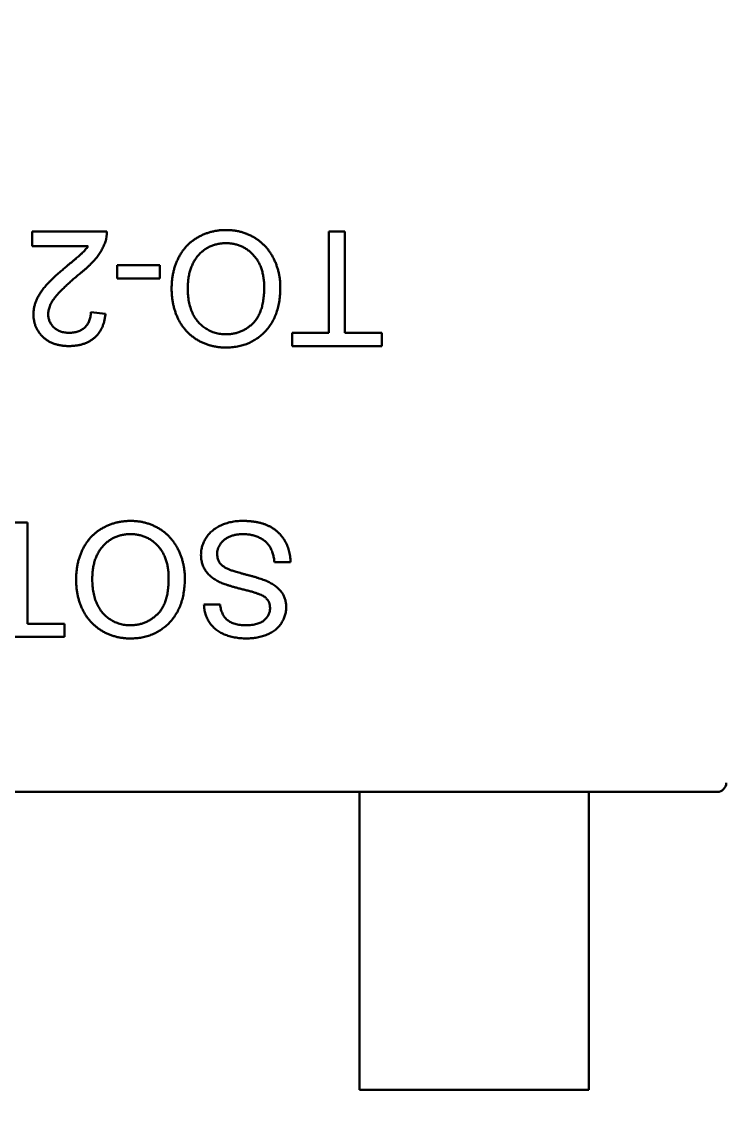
# Model space of a CAD drawing. Header units: millimetres. Extents: x 71 to 428, y 120 to 295.
# Drawn here: x 365.037 to 366.574, y 209.927 to 212.299 of the extents above; entities that cross this region are included whole.
import ezdxf

# ---------------------------------------------------------------- set-up
doc = ezdxf.new("R2010")
doc.units = ezdxf.units.MM
doc.header["$LTSCALE"] = 0.75
doc.layers.add('Visible', color=7, linetype='Continuous', lineweight=50)

msp = doc.modelspace()

# ---------------------------------------------------------------- linework, layer by layer
at = {"layer": 'Visible'}
for p, q in [((365.0592, 211.8098), (365.0592, 211.8418)), ((365.0592, 211.8418), (365.2226, 211.8418)), ((365.7066, 211.6207), (365.7066, 211.8418)), ((365.7066, 211.8418), (365.7418, 211.8418)), ((365.7418, 211.8418), (365.7418, 211.6207)), ((365.1815, 211.8098), (365.0592, 211.8098)), ((365.2451, 211.7393), (365.2451, 211.7681)), ((365.2451, 211.7681), (365.338, 211.7681)), ((365.338, 211.7681), (365.338, 211.7393)), ((365.338, 211.7393), (365.2451, 211.7393)), ((365.1874, 211.6655), (365.2194, 211.6623)), ((365.6265, 211.5918), (365.6265, 211.6207)), ((365.6265, 211.6207), (365.7066, 211.6207)), ((365.7418, 211.6207), (365.822, 211.6207)), ((365.822, 211.6207), (365.822, 211.5918)), ((365.822, 211.5918), (365.6265, 211.5918)), ((365.0143, 211.2072), (365.0495, 211.2072)), ((365.0495, 211.2072), (365.0495, 210.9861)), ((365.6233, 211.1207), (365.588, 211.1207)), ((365.4342, 211.0277), (365.4694, 211.0277)), ((365.0495, 210.9861), (365.1297, 210.9861)), ((365.1297, 210.9861), (365.1297, 210.9572)), ((365.1297, 210.9572), (364.9342, 210.9572)), ((364.3736, 210.619), (365.7736, 210.619)), ((366.2736, 210.619), (365.7736, 210.619)), ((365.7736, 210.6012), (365.7736, 210.619)), ((366.2736, 210.619), (366.5536, 210.619)), ((366.2736, 210.6012), (366.2736, 210.619)), ((366.5536, 210.619), (366.5539, 210.619)), ((365.7736, 210.6012), (365.7736, 210.423)), ((366.2736, 210.6012), (366.2736, 210.423)), ((365.7736, 210.365), (365.7736, 210.423)), ((366.2736, 210.365), (366.2736, 210.423)), ((365.7736, 210.3452), (365.7736, 210.365)), ((366.2736, 210.3452), (366.2736, 210.365)), ((365.7736, 209.969), (365.7736, 210.3452)), ((366.2736, 209.969), (366.2736, 210.3452)), ((366.2736, 209.969), (365.7736, 209.969))]:
    msp.add_line(p, q, dxfattribs=at)
at = {"layer": 'Visible', "extrusion": (0, 0, -1)}
msp.add_circle((-354.8964, 204.496), 47.93, dxfattribs=at)
at = {"layer": 'Visible'}
msp.add_arc((365.1596, 211.8399), 0.063, 341.1528, 1.7031, dxfattribs=at)
at = {"layer": 'Visible', "extrusion": (0, 0, -1)}
msp.add_arc((-366.5536, 210.639), 0.02, 180.864, 269.136, dxfattribs=at)
at = {"layer": 'Visible'}
for points, knots in [([(365.3636, 211.7172), (365.3637, 211.7203), (365.3638, 211.7265), (365.3645, 211.7355), (365.3657, 211.7443), (365.3673, 211.7529), (365.3695, 211.7612), (365.3721, 211.7693), (365.3752, 211.7771), (365.3788, 211.7847), (365.3828, 211.7919), (365.3872, 211.7987), (365.392, 211.805), (365.3972, 211.8109), (365.4028, 211.8163), (365.4088, 211.8213), (365.4152, 211.8258), (365.422, 211.8298), (365.429, 211.8334), (365.4362, 211.8365), (365.4435, 211.8391), (365.451, 211.8413), (365.4586, 211.8429), (365.4664, 211.8442), (365.4743, 211.8449), (365.4796, 211.845), (365.4822, 211.845)], [0, 0, 0, 0, 0.04756, 0.093962, 0.139112, 0.183626, 0.227457, 0.270703, 0.313611, 0.35626, 0.398366, 0.439557, 0.480045, 0.519888, 0.559658, 0.599421, 0.639208, 0.679668, 0.72002, 0.759859, 0.79956, 0.839199, 0.878956, 0.918794, 0.959083, 1, 1, 1, 1]), ([(365.4822, 211.845), (365.4851, 211.845), (365.4908, 211.8449), (365.4992, 211.8441), (365.5074, 211.8428), (365.5154, 211.8409), (365.5231, 211.8385), (365.5306, 211.8356), (365.5379, 211.8322), (365.5449, 211.8282), (365.5515, 211.8238), (365.5578, 211.819), (365.5637, 211.8138), (365.5691, 211.8082), (365.5742, 211.8022), (365.5787, 211.7958), (365.5829, 211.7891), (365.5867, 211.782), (365.59, 211.7747), (365.5929, 211.7672), (365.5953, 211.7596), (365.5973, 211.7519), (365.5989, 211.7441), (365.6, 211.7362), (365.6007, 211.7282), (365.6008, 211.7228), (365.6008, 211.7201)], [0, 0, 0, 0, 0.044697, 0.088534, 0.131409, 0.173814, 0.215715, 0.257247, 0.298848, 0.340604, 0.382029, 0.42297, 0.463632, 0.504048, 0.544591, 0.584964, 0.626265, 0.667979, 0.709943, 0.751382, 0.792619, 0.833948, 0.875008, 0.916446, 0.957907, 1, 1, 1, 1]), ([(365.2193, 211.8196), (365.2182, 211.8167), (365.216, 211.8107), (365.2117, 211.8021), (365.2065, 211.7935), (365.2015, 211.7866), (365.1969, 211.781), (365.1931, 211.7767), (365.1888, 211.7722), (365.1841, 211.7676), (365.1791, 211.763), (365.1737, 211.7581), (365.1678, 211.7532), (365.1637, 211.75), (365.1616, 211.7483)], [0, 0, 0, 0, 0.100388, 0.204407, 0.310686, 0.422157, 0.480685, 0.543238, 0.6095, 0.679555, 0.753841, 0.831641, 0.913813, 1, 1, 1, 1]), ([(365.4824, 211.8162), (365.4794, 211.8161), (365.4736, 211.816), (365.465, 211.8147), (365.4569, 211.8127), (365.4491, 211.8099), (365.4418, 211.8062), (365.4349, 211.8018), (365.4284, 211.7964), (365.4223, 211.7904), (365.4168, 211.7836), (365.4119, 211.7761), (365.408, 211.7678), (365.4045, 211.759), (365.402, 211.7494), (365.4002, 211.7392), (365.3991, 211.7283), (365.399, 211.7208), (365.3989, 211.717)], [0, 0, 0, 0, 0.061055, 0.119545, 0.176806, 0.232956, 0.288583, 0.344667, 0.401662, 0.46054, 0.520477, 0.581213, 0.643431, 0.707961, 0.775371, 0.846414, 0.921152, 1, 1, 1, 1]), ([(365.5656, 211.7205), (365.5655, 211.7241), (365.5654, 211.7312), (365.5642, 211.7414), (365.5624, 211.7511), (365.5599, 211.7602), (365.5565, 211.7687), (365.5524, 211.7767), (365.5476, 211.784), (365.542, 211.7907), (365.5359, 211.7967), (365.5294, 211.8019), (365.5225, 211.8063), (365.5152, 211.8099), (365.5075, 211.8127), (365.4995, 211.8147), (365.4911, 211.816), (365.4853, 211.8161), (365.4824, 211.8162)], [0, 0, 0, 0, 0.075964, 0.148125, 0.217201, 0.2833, 0.347202, 0.4093, 0.470426, 0.531588, 0.591739, 0.650258, 0.707303, 0.764208, 0.821148, 0.879119, 0.938423, 1, 1, 1, 1]), ([(365.1317, 211.7634), (365.1339, 211.7652), (365.1381, 211.7686), (365.144, 211.7735), (365.1493, 211.778), (365.1542, 211.782), (365.1583, 211.7856), (365.162, 211.7887), (365.1649, 211.7914), (365.1695, 211.7955), (365.1752, 211.8013), (365.1794, 211.807), (365.1815, 211.8098)], [0, 0, 0, 0, 0.1242, 0.23683, 0.339495, 0.431254, 0.511455, 0.581223, 0.640495, 0.688308, 0.850333, 1, 1, 1, 1]), ([(365.0624, 211.6608), (365.0624, 211.6633), (365.0626, 211.6683), (365.0636, 211.6757), (365.0655, 211.683), (365.0679, 211.6903), (365.0713, 211.6977), (365.0755, 211.7052), (365.0807, 211.7129), (365.0857, 211.7194), (365.0904, 211.7249), (365.0946, 211.7294), (365.0994, 211.7342), (365.1047, 211.7394), (365.1106, 211.7449), (365.1171, 211.7508), (365.1242, 211.757), (365.1292, 211.7612), (365.1317, 211.7634)], [0, 0, 0, 0, 0.057945, 0.116018, 0.174826, 0.234683, 0.296827, 0.364061, 0.436192, 0.51426, 0.556976, 0.604856, 0.657675, 0.715751, 0.77884, 0.847501, 0.921228, 1, 1, 1, 1]), ([(365.1616, 211.7483), (365.1584, 211.7456), (365.1522, 211.7404), (365.1435, 211.7327), (365.1355, 211.7255), (365.1284, 211.7187), (365.1221, 211.7125), (365.1166, 211.7067), (365.1119, 211.7015), (365.1081, 211.6966), (365.1048, 211.6919), (365.102, 211.6874), (365.0997, 211.683), (365.0978, 211.6785), (365.0963, 211.6741), (365.0952, 211.6697), (365.0945, 211.6654), (365.0944, 211.6626), (365.0944, 211.6611)], [0, 0, 0, 0, 0.11141, 0.214526, 0.309417, 0.396087, 0.474284, 0.544374, 0.60642, 0.660582, 0.709794, 0.756451, 0.800767, 0.843168, 0.884295, 0.923885, 0.962359, 1, 1, 1, 1]), ([(365.4821, 211.5886), (365.4793, 211.5887), (365.4737, 211.5888), (365.4654, 211.5895), (365.4573, 211.5908), (365.4494, 211.5926), (365.4418, 211.595), (365.4343, 211.5977), (365.4271, 211.6011), (365.4201, 211.605), (365.4135, 211.6092), (365.4072, 211.614), (365.4013, 211.6191), (365.3958, 211.6246), (365.3908, 211.6306), (365.3861, 211.6369), (365.3818, 211.6436), (365.378, 211.6508), (365.3746, 211.6582), (365.3717, 211.6659), (365.3692, 211.6739), (365.3671, 211.6821), (365.3656, 211.6905), (365.3644, 211.6992), (365.3638, 211.7081), (365.3637, 211.7142), (365.3636, 211.7172)], [0, 0, 0, 0, 0.043099, 0.085587, 0.126908, 0.167967, 0.20845, 0.249025, 0.289281, 0.33001, 0.370598, 0.410466, 0.450033, 0.489688, 0.529116, 0.569037, 0.609703, 0.650759, 0.692509, 0.734219, 0.776707, 0.819552, 0.863351, 0.907839, 0.953334, 1, 1, 1, 1]), ([(365.4819, 211.6175), (365.4847, 211.6175), (365.4902, 211.6176), (365.4984, 211.6189), (365.5063, 211.6207), (365.5138, 211.6232), (365.5211, 211.6266), (365.528, 211.6308), (365.5347, 211.6356), (365.541, 211.6411), (365.5469, 211.6476), (365.5519, 211.6551), (365.5561, 211.6636), (365.5597, 211.6731), (365.5623, 211.6835), (365.5642, 211.695), (365.5654, 211.7074), (365.5655, 211.716), (365.5656, 211.7205)], [0, 0, 0, 0, 0.055943, 0.110382, 0.164048, 0.216759, 0.269601, 0.323009, 0.377581, 0.433449, 0.490922, 0.550625, 0.613117, 0.679861, 0.751358, 0.828261, 0.910795, 1, 1, 1, 1]), ([(365.6008, 211.7201), (365.6007, 211.7151), (365.6006, 211.7053), (365.599, 211.6911), (365.5964, 211.6777), (365.5927, 211.6652), (365.5881, 211.6535), (365.5824, 211.6426), (365.5756, 211.6326), (365.5679, 211.6234), (365.5592, 211.6153), (365.55, 211.6081), (365.5402, 211.6021), (365.5297, 211.5971), (365.5187, 211.5933), (365.507, 211.5906), (365.4947, 211.5889), (365.4864, 211.5887), (365.4821, 211.5886)], [0, 0, 0, 0, 0.075226, 0.146575, 0.2145, 0.27953, 0.342403, 0.403496, 0.463762, 0.523864, 0.583252, 0.641302, 0.698898, 0.756295, 0.814628, 0.874325, 0.935783, 1, 1, 1, 1]), ([(365.3989, 211.717), (365.3989, 211.7145), (365.399, 211.7097), (365.3995, 211.7025), (365.4002, 211.6956), (365.4013, 211.6889), (365.4028, 211.6825), (365.4045, 211.6762), (365.4065, 211.6703), (365.4089, 211.6645), (365.4115, 211.6591), (365.4145, 211.654), (365.4178, 211.6492), (365.4213, 211.6446), (365.4251, 211.6405), (365.4293, 211.6366), (365.4337, 211.633), (365.4384, 211.6298), (365.4433, 211.6269), (365.4484, 211.6244), (365.4536, 211.6222), (365.4589, 211.6205), (365.4645, 211.6192), (365.4701, 211.6181), (365.476, 211.6176), (365.4799, 211.6175), (365.4819, 211.6175)], [0, 0, 0, 0, 0.050852, 0.099752, 0.147438, 0.194086, 0.239171, 0.28334, 0.326577, 0.368936, 0.410572, 0.451051, 0.490877, 0.530044, 0.568937, 0.607578, 0.64642, 0.685679, 0.724799, 0.763513, 0.802173, 0.84074, 0.879649, 0.919071, 0.959098, 1, 1, 1, 1]), ([(365.1393, 211.5918), (365.1364, 211.5919), (365.1308, 211.592), (365.1226, 211.593), (365.1148, 211.5945), (365.1075, 211.5966), (365.1007, 211.5994), (365.0943, 211.6029), (365.0884, 211.6069), (365.083, 211.6116), (365.0782, 211.6166), (365.074, 211.6221), (365.0704, 211.6278), (365.0674, 211.6338), (365.0651, 211.6401), (365.0636, 211.6468), (365.0625, 211.6537), (365.0624, 211.6584), (365.0624, 211.6608)], [0, 0, 0, 0, 0.074712, 0.145539, 0.213339, 0.278615, 0.342094, 0.40389, 0.465063, 0.526577, 0.587328, 0.64638, 0.704345, 0.761672, 0.819418, 0.878039, 0.937796, 1, 1, 1, 1]), ([(365.0944, 211.6611), (365.0944, 211.6597), (365.0945, 211.657), (365.0952, 211.6529), (365.0961, 211.6491), (365.0975, 211.6454), (365.0993, 211.6418), (365.1015, 211.6385), (365.1041, 211.6353), (365.107, 211.6323), (365.1102, 211.6296), (365.1138, 211.6272), (365.1176, 211.6252), (365.1216, 211.6235), (365.1259, 211.6222), (365.1304, 211.6214), (365.1351, 211.6208), (365.1383, 211.6207), (365.14, 211.6207)], [0, 0, 0, 0, 0.061762, 0.121174, 0.179421, 0.236843, 0.294322, 0.353191, 0.412721, 0.474522, 0.537057, 0.599591, 0.662367, 0.725246, 0.790316, 0.857724, 0.927232, 1, 1, 1, 1]), ([(365.2194, 211.6623), (365.2191, 211.6595), (365.2184, 211.6541), (365.2169, 211.6462), (365.2146, 211.6389), (365.212, 211.632), (365.2086, 211.6257), (365.2048, 211.6198), (365.2004, 211.6146), (365.1954, 211.6098), (365.19, 211.6055), (365.1841, 211.6018), (365.1777, 211.5988), (365.1709, 211.5962), (365.1636, 211.5942), (365.1559, 211.5929), (365.1477, 211.592), (365.1421, 211.5919), (365.1393, 211.5918)], [0, 0, 0, 0, 0.070675, 0.137493, 0.201473, 0.262869, 0.32255, 0.380737, 0.43822, 0.495487, 0.553484, 0.611346, 0.670644, 0.731587, 0.794183, 0.859445, 0.928208, 1, 1, 1, 1]), ([(365.14, 211.6207), (365.1417, 211.6207), (365.1451, 211.6208), (365.1501, 211.6214), (365.1548, 211.6222), (365.1593, 211.6235), (365.1635, 211.6252), (365.1674, 211.6273), (365.171, 211.6297), (365.1744, 211.6325), (365.1774, 211.6356), (365.1801, 211.639), (365.1823, 211.6428), (365.1841, 211.6468), (365.1856, 211.6511), (365.1866, 211.6556), (365.1872, 211.6605), (365.1873, 211.6638), (365.1874, 211.6655)], [0, 0, 0, 0, 0.070696, 0.138358, 0.20337, 0.2657, 0.327256, 0.386512, 0.445858, 0.505173, 0.56378, 0.622343, 0.680824, 0.739795, 0.800801, 0.864239, 0.930631, 1, 1, 1, 1]), ([(365.1553, 211.0826), (365.1554, 211.0857), (365.1555, 211.0918), (365.1562, 211.1009), (365.1574, 211.1097), (365.159, 211.1183), (365.1612, 211.1266), (365.1638, 211.1347), (365.1669, 211.1425), (365.1704, 211.1501), (365.1744, 211.1573), (365.1788, 211.1641), (365.1837, 211.1704), (365.1888, 211.1763), (365.1945, 211.1817), (365.2005, 211.1866), (365.2069, 211.1912), (365.2137, 211.1952), (365.2207, 211.1987), (365.2279, 211.2019), (365.2352, 211.2045), (365.2427, 211.2067), (365.2503, 211.2083), (365.258, 211.2095), (365.2659, 211.2103), (365.2712, 211.2104), (365.2739, 211.2104)], [0, 0, 0, 0, 0.04756, 0.093962, 0.139112, 0.183626, 0.227457, 0.270703, 0.313611, 0.35626, 0.398366, 0.439557, 0.480045, 0.519888, 0.559658, 0.599421, 0.639208, 0.679668, 0.72002, 0.759859, 0.79956, 0.839199, 0.878956, 0.918794, 0.959083, 1, 1, 1, 1]), ([(365.2739, 211.2104), (365.2768, 211.2104), (365.2825, 211.2103), (365.2909, 211.2094), (365.2991, 211.2082), (365.307, 211.2063), (365.3148, 211.2039), (365.3223, 211.201), (365.3295, 211.1976), (365.3365, 211.1936), (365.3432, 211.1892), (365.3495, 211.1844), (365.3553, 211.1792), (365.3607, 211.1735), (365.3658, 211.1676), (365.3704, 211.1612), (365.3746, 211.1545), (365.3783, 211.1474), (365.3817, 211.1401), (365.3845, 211.1326), (365.387, 211.125), (365.389, 211.1173), (365.3906, 211.1095), (365.3916, 211.1016), (365.3924, 211.0936), (365.3925, 211.0882), (365.3925, 211.0855)], [0, 0, 0, 0, 0.044697, 0.088534, 0.131409, 0.173814, 0.215715, 0.257247, 0.298848, 0.340604, 0.382029, 0.42297, 0.463632, 0.504048, 0.544591, 0.584964, 0.626265, 0.667979, 0.709943, 0.751382, 0.792619, 0.833948, 0.875008, 0.916446, 0.957907, 1, 1, 1, 1]), ([(365.4277, 211.1362), (365.4279, 211.1395), (365.4281, 211.146), (365.4304, 211.1556), (365.4339, 211.1648), (365.438, 211.1722), (365.4419, 211.1778), (365.4451, 211.1818), (365.4487, 211.1856), (365.4526, 211.1891), (365.4568, 211.1924), (365.4613, 211.1954), (365.4661, 211.1982), (365.473, 211.2016), (365.4821, 211.2052), (365.4937, 211.2082), (365.5059, 211.2101), (365.5143, 211.2103), (365.5185, 211.2104)], [0, 0, 0, 0, 0.074816, 0.148535, 0.223872, 0.301297, 0.340894, 0.38034, 0.420127, 0.45995, 0.500831, 0.541907, 0.584439, 0.62808, 0.717267, 0.80786, 0.901925, 1, 1, 1, 1]), ([(365.5185, 211.2104), (365.5213, 211.2104), (365.5266, 211.2103), (365.5344, 211.2098), (365.5419, 211.209), (365.5491, 211.2079), (365.5559, 211.2064), (365.5624, 211.2046), (365.5686, 211.2025), (365.5744, 211.2), (365.5799, 211.1972), (365.5851, 211.1941), (365.59, 211.1906), (365.5946, 211.1868), (365.5989, 211.1827), (365.6028, 211.1782), (365.6065, 211.1735), (365.6099, 211.1684), (365.6128, 211.163), (365.6155, 211.1575), (365.6178, 211.1518), (365.6196, 211.1459), (365.6211, 211.1398), (365.6222, 211.1336), (365.623, 211.1272), (365.6232, 211.1229), (365.6233, 211.1207)], [0, 0, 0, 0, 0.052493, 0.102825, 0.151397, 0.198033, 0.242876, 0.285999, 0.327849, 0.368395, 0.407852, 0.446838, 0.485166, 0.523341, 0.561602, 0.59992, 0.638496, 0.677791, 0.71729, 0.756605, 0.796068, 0.835886, 0.875714, 0.916263, 0.95776, 1, 1, 1, 1]), ([(365.2741, 211.1816), (365.2711, 211.1815), (365.2652, 211.1813), (365.2567, 211.1801), (365.2486, 211.178), (365.2408, 211.1753), (365.2335, 211.1715), (365.2265, 211.1672), (365.2201, 211.1618), (365.2139, 211.1558), (365.2085, 211.149), (365.2036, 211.1415), (365.1996, 211.1332), (365.1962, 211.1244), (365.1937, 211.1148), (365.1919, 211.1046), (365.1907, 211.0937), (365.1906, 211.0862), (365.1906, 211.0824)], [0, 0, 0, 0, 0.061055, 0.119545, 0.176806, 0.232956, 0.288583, 0.344667, 0.401662, 0.46054, 0.520477, 0.581213, 0.643431, 0.707961, 0.775371, 0.846414, 0.921152, 1, 1, 1, 1]), ([(365.3572, 211.0859), (365.3572, 211.0895), (365.3571, 211.0966), (365.3559, 211.1068), (365.354, 211.1165), (365.3515, 211.1256), (365.3481, 211.1341), (365.3441, 211.142), (365.3392, 211.1494), (365.3337, 211.156), (365.3276, 211.162), (365.3211, 211.1673), (365.3141, 211.1717), (365.3069, 211.1753), (365.2992, 211.1781), (365.2911, 211.1801), (365.2827, 211.1813), (365.277, 211.1815), (365.2741, 211.1816)], [0, 0, 0, 0, 0.075964, 0.148125, 0.217201, 0.2833, 0.347202, 0.4093, 0.470426, 0.531588, 0.591739, 0.650258, 0.707303, 0.764208, 0.821148, 0.879119, 0.938423, 1, 1, 1, 1]), ([(365.5201, 211.1816), (365.5173, 211.1815), (365.5118, 211.1814), (365.5038, 211.1802), (365.4963, 211.1784), (365.4894, 211.1758), (365.4831, 211.1726), (365.4777, 211.1688), (365.4731, 211.1644), (365.4694, 211.1594), (365.4666, 211.1542), (365.4645, 211.1489), (365.4632, 211.1434), (365.4631, 211.1398), (365.463, 211.1379)], [0, 0, 0, 0, 0.105584, 0.205868, 0.300947, 0.393002, 0.480949, 0.562874, 0.641461, 0.717742, 0.791772, 0.862716, 0.931777, 1, 1, 1, 1]), ([(365.588, 211.1207), (365.5876, 211.1238), (365.5869, 211.1299), (365.5848, 211.1385), (365.5821, 211.1463), (365.5788, 211.1533), (365.5744, 211.1594), (365.5691, 211.1649), (365.5626, 211.1697), (365.5554, 211.174), (365.5473, 211.1773), (365.5387, 211.1798), (365.5295, 211.1813), (365.5233, 211.1815), (365.5201, 211.1816)], [0, 0, 0, 0, 0.093796, 0.180188, 0.260363, 0.334847, 0.407093, 0.481448, 0.559271, 0.64227, 0.728586, 0.815978, 0.906035, 1, 1, 1, 1]), ([(365.4711, 211.0758), (365.4693, 211.0766), (365.4658, 211.0783), (365.4608, 211.081), (365.4561, 211.0839), (365.4518, 211.087), (365.4479, 211.0902), (365.4444, 211.0937), (365.4411, 211.0972), (365.4383, 211.101), (365.4358, 211.1049), (365.4336, 211.1089), (365.4319, 211.1131), (365.4303, 211.1175), (365.4292, 211.122), (365.4283, 211.1266), (365.4278, 211.1314), (365.4278, 211.1346), (365.4277, 211.1362)], [0, 0, 0, 0, 0.074931, 0.147078, 0.216364, 0.282503, 0.346688, 0.408836, 0.469262, 0.528432, 0.587001, 0.644416, 0.702189, 0.759767, 0.81849, 0.877633, 0.93802, 1, 1, 1, 1]), ([(365.463, 211.1379), (365.4631, 211.1361), (365.4633, 211.1326), (365.4643, 211.1275), (365.4664, 211.1228), (365.469, 211.1183), (365.4727, 211.1142), (365.4774, 211.1105), (365.4831, 211.107), (365.4874, 211.1052), (365.4896, 211.1042)], [0, 0, 0, 0, 0.117768, 0.230176, 0.339843, 0.450625, 0.566943, 0.696021, 0.839438, 1, 1, 1, 1]), ([(365.4896, 211.1042), (365.4905, 211.1038), (365.4925, 211.103), (365.4959, 211.1019), (365.5, 211.1005), (365.5048, 211.0991), (365.5102, 211.0976), (365.5164, 211.0958), (365.5233, 211.094), (365.5307, 211.0921), (365.5382, 211.0901), (365.5453, 211.0881), (365.5518, 211.0861), (365.5579, 211.0841), (365.5634, 211.0822), (365.5683, 211.0803), (365.5727, 211.0785), (365.5755, 211.0771), (365.5767, 211.0765)], [0, 0, 0, 0, 0.0312, 0.070487, 0.117215, 0.171576, 0.234122, 0.303963, 0.382156, 0.467646, 0.554335, 0.635074, 0.710037, 0.779092, 0.842966, 0.901001, 0.953246, 1, 1, 1, 1]), ([(365.2738, 210.954), (365.2709, 210.954), (365.2653, 210.9541), (365.257, 210.9549), (365.249, 210.9562), (365.2411, 210.958), (365.2335, 210.9603), (365.226, 210.9631), (365.2188, 210.9665), (365.2118, 210.9703), (365.2051, 210.9746), (365.1988, 210.9794), (365.193, 210.9845), (365.1874, 210.99), (365.1824, 210.9959), (365.1777, 211.0023), (365.1735, 211.009), (365.1697, 211.0162), (365.1663, 211.0236), (365.1634, 211.0313), (365.1609, 211.0392), (365.1588, 211.0474), (365.1573, 211.0559), (365.1561, 211.0646), (365.1555, 211.0735), (365.1554, 211.0795), (365.1553, 211.0826)], [0, 0, 0, 0, 0.043099, 0.085587, 0.126908, 0.167967, 0.20845, 0.249025, 0.289281, 0.33001, 0.370598, 0.410466, 0.450033, 0.489688, 0.529116, 0.569037, 0.609703, 0.650759, 0.692509, 0.734219, 0.776707, 0.819552, 0.863351, 0.907839, 0.953334, 1, 1, 1, 1]), ([(365.1906, 211.0824), (365.1906, 211.0799), (365.1906, 211.075), (365.1912, 211.0679), (365.1919, 211.061), (365.193, 211.0543), (365.1945, 211.0478), (365.1961, 211.0416), (365.1982, 211.0356), (365.2006, 211.0299), (365.2032, 211.0245), (365.2062, 211.0193), (365.2094, 211.0145), (365.2129, 211.01), (365.2168, 211.0059), (365.2209, 211.002), (365.2253, 210.9984), (365.23, 210.9952), (365.2349, 210.9923), (365.24, 210.9898), (365.2452, 210.9876), (365.2506, 210.9859), (365.2561, 210.9845), (365.2618, 210.9835), (365.2676, 210.983), (365.2716, 210.9829), (365.2735, 210.9828)], [0, 0, 0, 0, 0.050852, 0.099752, 0.147438, 0.194086, 0.239171, 0.28334, 0.326577, 0.368936, 0.410572, 0.451051, 0.490877, 0.530044, 0.568937, 0.607578, 0.64642, 0.685679, 0.724799, 0.763513, 0.802173, 0.84074, 0.879649, 0.919071, 0.959098, 1, 1, 1, 1]), ([(365.2735, 210.9828), (365.2764, 210.9829), (365.2819, 210.983), (365.2901, 210.9842), (365.2979, 210.9861), (365.3055, 210.9886), (365.3128, 210.992), (365.3197, 210.9962), (365.3264, 211.001), (365.3327, 211.0065), (365.3386, 211.0129), (365.3436, 211.0205), (365.3478, 211.029), (365.3513, 211.0385), (365.354, 211.0489), (365.3558, 211.0604), (365.357, 211.0728), (365.3572, 211.0814), (365.3572, 211.0859)], [0, 0, 0, 0, 0.055943, 0.110382, 0.164048, 0.216759, 0.269601, 0.323009, 0.377581, 0.433449, 0.490922, 0.550625, 0.613117, 0.679861, 0.751358, 0.828261, 0.910795, 1, 1, 1, 1]), ([(365.3925, 211.0855), (365.3924, 211.0805), (365.3922, 211.0707), (365.3907, 211.0565), (365.3881, 211.0431), (365.3844, 211.0306), (365.3798, 211.0189), (365.3741, 211.008), (365.3673, 210.998), (365.3595, 210.9888), (365.3509, 210.9807), (365.3417, 210.9735), (365.3318, 210.9675), (365.3214, 210.9625), (365.3103, 210.9587), (365.2987, 210.956), (365.2864, 210.9543), (365.278, 210.9541), (365.2738, 210.954)], [0, 0, 0, 0, 0.075226, 0.146575, 0.2145, 0.27953, 0.342403, 0.403496, 0.463762, 0.523864, 0.583252, 0.641302, 0.698898, 0.756295, 0.814628, 0.874325, 0.935783, 1, 1, 1, 1]), ([(365.5767, 211.0765), (365.5797, 211.0749), (365.5854, 211.0718), (365.593, 211.0664), (365.5994, 211.0603), (365.6047, 211.0536), (365.6087, 211.0464), (365.6115, 211.0388), (365.6134, 211.0308), (365.6136, 211.0253), (365.6136, 211.0225)], [0, 0, 0, 0, 0.144805, 0.279512, 0.406394, 0.527502, 0.645393, 0.761885, 0.878942, 1, 1, 1, 1]), ([(365.5694, 211.0422), (365.5686, 211.043), (365.5666, 211.0446), (365.5631, 211.0468), (365.5586, 211.049), (365.5533, 211.0511), (365.5471, 211.0533), (365.5401, 211.0556), (365.5321, 211.0578), (365.5235, 211.06), (365.5148, 211.0621), (365.5065, 211.0643), (365.499, 211.0664), (365.4921, 211.0683), (365.4858, 211.0703), (365.4803, 211.0722), (365.4755, 211.074), (365.4725, 211.0752), (365.4711, 211.0758)], [0, 0, 0, 0, 0.032743, 0.07241, 0.119611, 0.174673, 0.237345, 0.308352, 0.38763, 0.474784, 0.563332, 0.645136, 0.720203, 0.789134, 0.851497, 0.907331, 0.956969, 1, 1, 1, 1]), ([(365.5784, 211.0202), (365.5783, 211.0223), (365.5781, 211.0265), (365.5763, 211.0324), (365.5735, 211.0378), (365.5708, 211.0408), (365.5694, 211.0422)], [0, 0, 0, 0, 0.262741, 0.509957, 0.753327, 1, 1, 1, 1]), ([(365.5269, 210.954), (365.5224, 210.9541), (365.5138, 210.9543), (365.5012, 210.956), (365.4894, 210.9588), (365.4802, 210.962), (365.4734, 210.9652), (365.4686, 210.9677), (365.4641, 210.9706), (365.46, 210.9737), (365.456, 210.9771), (365.4525, 210.9808), (365.4492, 210.9846), (365.4453, 210.9902), (365.441, 210.9976), (365.4374, 211.0071), (365.4349, 211.0172), (365.4344, 211.0242), (365.4342, 211.0277)], [0, 0, 0, 0, 0.100475, 0.195644, 0.286083, 0.372983, 0.415026, 0.456052, 0.495939, 0.535566, 0.574087, 0.612519, 0.651081, 0.689513, 0.766237, 0.84235, 0.919974, 1, 1, 1, 1]), ([(365.4694, 211.0277), (365.4696, 211.0259), (365.4701, 211.0224), (365.4712, 211.0174), (365.4727, 211.0126), (365.4745, 211.0083), (365.4766, 211.0042), (365.4792, 211.0005), (365.4821, 210.9972), (365.4853, 210.9941), (365.4889, 210.9915), (365.493, 210.9892), (365.4974, 210.9872), (365.5022, 210.9856), (365.5075, 210.9844), (365.5131, 210.9835), (365.5192, 210.983), (365.5233, 210.9829), (365.5255, 210.9828)], [0, 0, 0, 0, 0.067155, 0.131403, 0.192732, 0.251253, 0.307704, 0.362699, 0.417778, 0.472304, 0.527873, 0.58523, 0.645057, 0.707952, 0.774434, 0.84494, 0.920404, 1, 1, 1, 1]), ([(365.5255, 210.9828), (365.5277, 210.9829), (365.532, 210.9829), (365.5382, 210.9835), (365.544, 210.9843), (365.5493, 210.9855), (365.5541, 210.9871), (365.5585, 210.9889), (365.5623, 210.9912), (365.5658, 210.9937), (365.5687, 210.9965), (365.5713, 210.9995), (365.5735, 211.0025), (365.5753, 211.0058), (365.5767, 211.0092), (365.5776, 211.0127), (365.5783, 211.0164), (365.5784, 211.0189), (365.5784, 211.0202)], [0, 0, 0, 0, 0.091511, 0.177143, 0.257108, 0.331198, 0.400592, 0.465625, 0.526973, 0.585443, 0.641399, 0.695044, 0.746782, 0.796959, 0.847545, 0.897439, 0.947649, 1, 1, 1, 1]), ([(365.6136, 211.0225), (365.6135, 211.0194), (365.6133, 211.0132), (365.6112, 211.0041), (365.6078, 210.9954), (365.604, 210.9885), (365.6003, 210.9833), (365.5972, 210.9795), (365.5938, 210.9761), (365.59, 210.9728), (365.586, 210.9699), (365.5817, 210.9671), (365.577, 210.9647), (365.5704, 210.9616), (365.5616, 210.9586), (365.5505, 210.9559), (365.5389, 210.9543), (365.5309, 210.9541), (365.5269, 210.954)], [0, 0, 0, 0, 0.074995, 0.149165, 0.223664, 0.300412, 0.33957, 0.378921, 0.418096, 0.45823, 0.498427, 0.539708, 0.582216, 0.625824, 0.715481, 0.807384, 0.901634, 1, 1, 1, 1])]:
    msp.add_open_spline(points, degree=3, knots=knots, dxfattribs=at)

doc.saveas('drawing.dxf')
